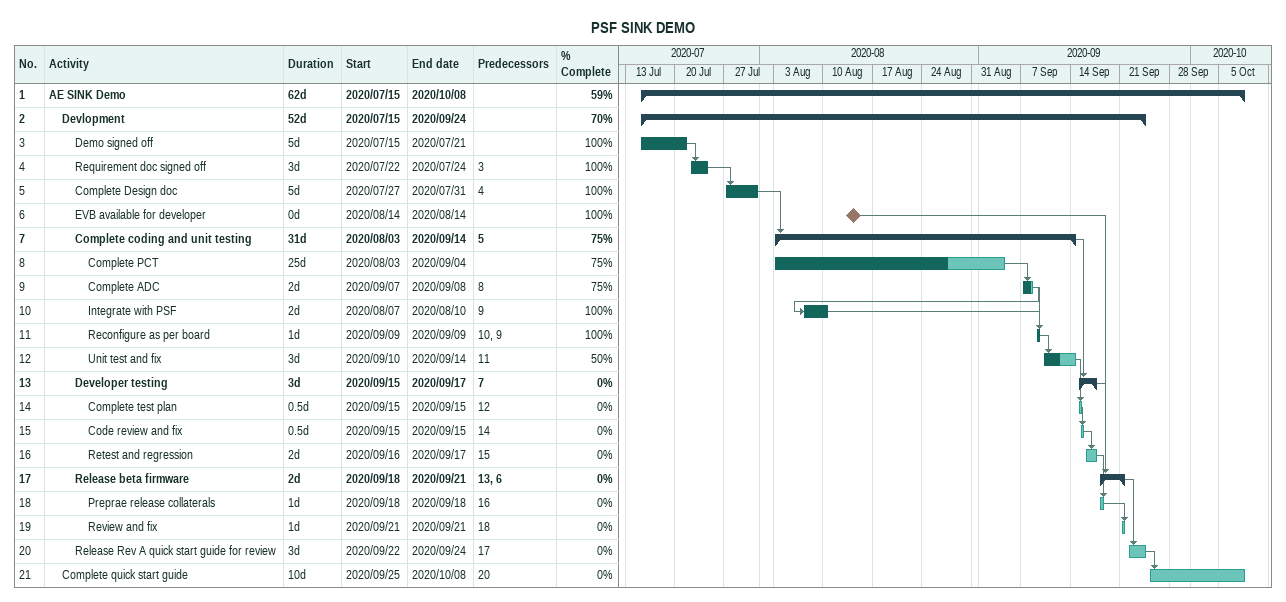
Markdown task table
PSF SINK DEMO

| ID | Level | Task | Duration | Start | Finish | Predecessors | % complete |
|---|---|---|---|---|---|---|---|
| 1 | 1 | **AE SINK Demo** | 62d | 2020-07-15 | 2020-10-08 |  | 59 |
| 2 | 2 | **Devlopment** | 52d | 2020-07-15 | 2020-09-24 |  | 70 |
| 3 | 3 | Demo signed off | 5d | 2020-07-15 | 2020-07-21 |  | 100 |
| 4 | 3 | Requirement doc signed off | 3d | 2020-07-22 | 2020-07-24 | 3 | 100 |
| 5 | 3 | Complete Design doc | 5d | 2020-07-27 | 2020-07-31 | 4 | 100 |
| 6 | 3 | EVB available for developer | 0d | 2020-08-14 | 2020-08-14 |  | 100 |
| 7 | 3 | **Complete coding and unit testing** | 31d | 2020-08-03 | 2020-09-14 | 5 | 75 |
| 8 | 4 | Complete PCT | 25d | 2020-08-03 | 2020-09-04 |  | 75 |
| 9 | 4 | Complete ADC | 2d | 2020-09-07 | 2020-09-08 | 8 | 75 |
| 10 | 4 | Integrate with PSF | 2d | 2020-08-07 | 2020-08-10 | 9 | 100 |
| 11 | 4 | Reconfigure as per board | 1d | 2020-09-09 | 2020-09-09 | 10, 9 | 100 |
| 12 | 4 | Unit test and fix | 3d | 2020-09-10 | 2020-09-14 | 11 | 50 |
| 13 | 3 | **Developer testing** | 3d | 2020-09-15 | 2020-09-17 | 7 | 0 |
| 14 | 4 | Complete test plan | 0.5d | 2020-09-15 | 2020-09-15 | 12 | 0 |
| 15 | 4 | Code review and fix | 0.5d | 2020-09-15 | 2020-09-15 | 14 | 0 |
| 16 | 4 | Retest and regression | 2d | 2020-09-16 | 2020-09-17 | 15 | 0 |
| 17 | 3 | **Release beta firmware** | 2d | 2020-09-18 | 2020-09-21 | 13, 6 | 0 |
| 18 | 4 | Preprae release collaterals | 1d | 2020-09-18 | 2020-09-18 | 16 | 0 |
| 19 | 4 | Review and fix | 1d | 2020-09-21 | 2020-09-21 | 18 | 0 |
| 20 | 3 | Release Rev A quick start guide for review | 3d | 2020-09-22 | 2020-09-24 | 17 | 0 |
| 21 | 2 | Complete quick start guide | 10d | 2020-09-25 | 2020-10-08 | 20 | 0 |
